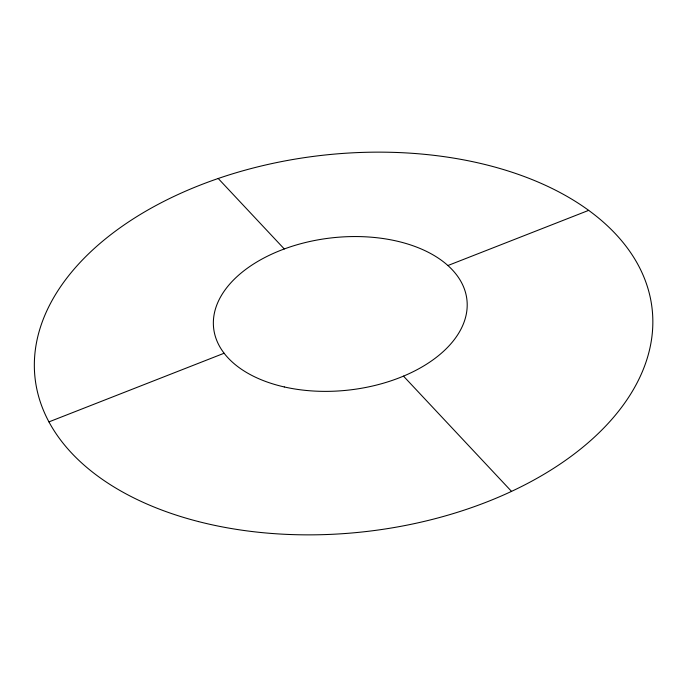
<?xml version="1.0" encoding="UTF-8"?>
<svg xmlns="http://www.w3.org/2000/svg" width="687" height="687" viewBox="0 0 687 687"><rect width="100%" height="100%" fill="white"/><g stroke="black" fill="none" stroke-linecap="round" stroke-linejoin="round"><path stroke-width="1.03" d="M48.932 421.895L224.117 353.238M447.907 265.534L588.673 210.368M218.208 178.483L284.281 248.96M403.484 376.124L511.523 491.377M198.569 521.596A310.472 189.389 -6.4 0 0 652.65 315.084A310.472 189.389 -6.4 0 0 179.539 193.828A310.472 189.389 -6.4 0 0 198.569 521.596M284.289 386.953A127.43 76.575 -6.4 0 0 466.92 299.79A127.43 76.575 -6.4 0 0 269.605 255.143A127.43 76.575 -6.4 0 0 284.289 386.953"/></g></svg>
